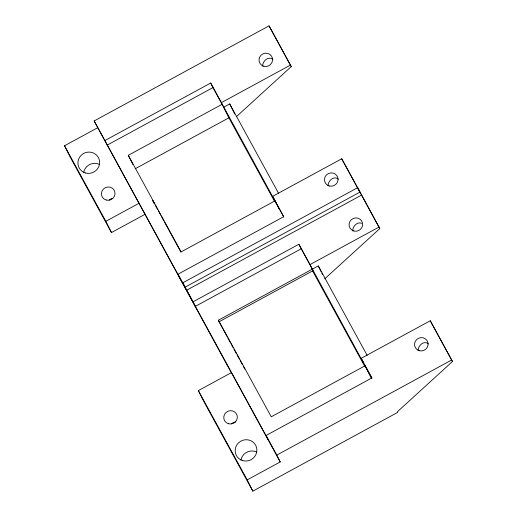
<?xml version="1.0" encoding="UTF-8"?>
<svg xmlns="http://www.w3.org/2000/svg" width="517" height="517" viewBox="0 0 517 517"><rect width="100%" height="100%" fill="white"/><g stroke="black" fill="none" stroke-linecap="round" stroke-linejoin="round"><path stroke-width="0.78" d="M262.63 66.202C262.377 61.239 268.472 55.481 272.944 59.487M328.069 185.907C327.823 180.944 333.917 175.185 338.383 179.192M352.691 230.944C352.672 226.524 357.027 221.354 361.713 223.305M418.13 350.649C417.885 345.686 423.979 339.928 428.444 343.934M236.172 116.855L291.245 66.596L269.04 25.85L94.139 120.959L231.299 372.731M324.728 278.837L379.801 228.579L357.661 187.697L182.76 282.805L184.278 285.849L177.926 274.23L283.755 216.675L272.64 196.337L341.711 158.777L359.186 190.734L357.661 187.697M301.133 248.839L195.303 306.387L193.015 301.831L298.845 244.276L363.477 362.882L361.189 358.32L430.267 320.76L452.472 361.499L397.399 411.758L397.702 412.372L252.832 491.15L204.008 401.838L198.341 390.613L231.403 372.628L280.227 461.933L247.21 479.886L252.832 491.15M145.245 214.187L111.465 232.56L70.163 157.019L64.528 145.768L97.564 127.802M361.189 358.32L371.91 377.933L266.081 435.482L268.368 440.045L104.861 140.572L210.69 83.024L283.743 217.03M107.148 145.135L212.978 87.586L210.69 83.024M221.412 102.637L290.483 65.077M132.927 164.568L128.294 155.307L222.11 104.292L212.978 87.586M223.699 107.193L229.703 103.93L278.618 193.403M135.066 168.839L228.882 117.824L222.11 104.292M111.465 232.56L105.83 221.308L138.866 203.343M274.921 200.9L181.105 251.915L128.294 155.307M193.015 301.831L185.138 287.168L360.045 192.053M186.663 290.205L361.564 195.096M367.173 355.386L318.259 265.912L218.433 320.197L219.195 321.716L313.011 270.701L309.967 264.614L379.039 227.053M371.917 378.315L365.067 365.784L271.244 416.805L218.433 320.197M280.227 461.933L276.802 455.096L451.709 359.981M291.245 66.596L269.04 25.85M379.801 228.579L341.711 158.777M452.472 361.499L430.267 320.76M298.845 244.276L309.967 264.614M228.882 117.824L274.598 201.443M312.565 270.895L364.866 366.559M182.76 282.805L185.138 287.168M94.139 120.959L104.861 140.572M266.081 435.482L276.802 455.096M64.528 145.768L105.83 221.308M198.341 390.613L247.21 479.886M154.635 204.008L152.702 200.46L154.085 203.226M155.41 205.423L157.73 209.669M158.506 211.091L160.832 215.337M161.601 216.752L163.928 221.005M164.703 222.42L180.963 252.173M218.898 321.587L227.028 336.464M227.797 337.879L230.123 342.131M230.899 343.547L233.219 347.799M233.994 349.214L236.314 353.466M237.09 354.882L239.416 359.134M240.185 360.549L242.512 364.795M243.287 366.217L244.832 369.048M276.433 203.814L272.64 196.337M277.183 205.21L279.432 209.404M318.259 265.912L321.135 271.658M321.852 273.092L322.569 274.527M365.067 365.784L371.128 377.895M229.703 103.93L234.737 113.979M177.926 274.23L180.213 278.786M83.683 172.478A10.941 10.598 -26.6 0 1 99.574 164.484M240.935 460.124A10.941 10.598 -26.6 0 1 256.826 452.123M109.236 200.111A6.837 6.624 -26.6 0 1 112.344 198.418M231.577 423.817A6.837 6.624 -26.7 0 1 235.855 421.937M353.867 230.996A6.837 6.624 -26.6 0 0 362.488 222.93A6.837 6.624 -26.6 0 0 351.243 219.809A6.837 6.624 -26.6 0 0 353.867 230.996M419.306 350.7A6.837 6.624 -26.6 0 0 427.934 342.635A6.837 6.624 -26.6 0 0 416.689 339.52A6.837 6.624 -26.6 0 0 419.306 350.7M329.245 185.965A6.837 6.624 -26.6 0 0 337.872 177.893A6.837 6.624 -26.6 0 0 326.621 174.778A6.837 6.624 -26.6 0 0 329.245 185.965M263.806 66.254A6.837 6.624 -26.6 0 0 272.427 58.188A6.837 6.624 -26.6 0 0 261.182 55.067A6.837 6.624 -26.6 0 0 263.806 66.254M85.57 173.008A10.941 10.598 -26.6 0 0 99.367 160.096A10.941 10.598 -26.6 0 0 81.376 155.113A10.941 10.598 -26.6 0 0 85.57 173.008M242.816 460.653A10.941 10.598 -26.6 0 0 256.613 447.741A10.941 10.598 -26.6 0 0 238.621 442.759A10.941 10.598 -26.6 0 0 242.816 460.653M106.224 200.04A6.837 6.624 -26.6 0 0 114.845 191.969A6.837 6.624 -26.6 0 0 103.6 188.854A6.837 6.624 -26.6 0 0 106.224 200.04M228.546 423.753A6.837 6.624 -26.7 0 0 237.167 415.681A6.837 6.624 -26.7 0 0 225.923 412.566A6.837 6.624 -26.7 0 0 228.546 423.753"/></g></svg>
